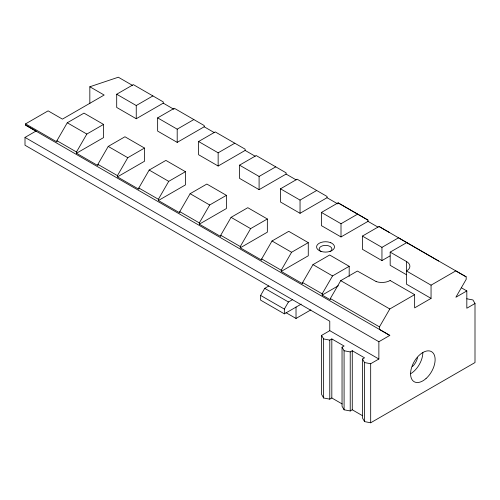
<?xml version="1.0" encoding="UTF-8"?>
<svg xmlns="http://www.w3.org/2000/svg" width="500" height="500" viewBox="0 0 500 500"><rect width="100%" height="100%" fill="white"/><g stroke="black" fill="none" stroke-linecap="round" stroke-linejoin="round"><path stroke-width="0.75" d="M89.831 103.531L89.838 86.769L118.331 77.219L132.419 85.35M103.55 124.412L103.55 137.613L76.481 153.244L76.481 151.994L86.831 134.062L103.55 124.412L83.994 113.125L67.275 122.775L56.925 140.7L56.925 141.956L25.587 123.863L25.587 125.113L36.306 131.306M144.5 148.056L144.5 161.256L117.431 176.887L117.431 175.631L127.781 157.706L144.5 148.056L124.944 136.762L108.225 146.419L97.875 164.344L97.875 165.594L76.481 153.244M226.394 195.338L226.394 208.544L199.325 224.169L199.325 222.919L209.675 204.988L226.394 195.338L206.844 184.05L190.125 193.7L179.775 211.625L179.775 212.881L158.375 200.525L158.375 199.275L168.725 181.35L185.444 171.694L185.444 184.9L158.375 200.525M267.344 218.981L267.344 232.181L240.275 247.812L240.275 246.556L250.625 228.631L267.344 218.981L247.794 207.694L231.069 217.344L220.725 235.269L220.725 236.519L199.325 224.169M349.188 276.388L349.188 266.306L329.656 255.006L312.981 264.631L302.619 282.55L302.619 283.769L281.225 271.413L281.225 270.212L291.581 252.275L308.281 242.638L288.738 231.331L272.019 240.987L261.688 258.925L261.669 260.163L240.275 247.812M308.281 242.638L308.275 255.794L281.225 271.413M367.994 221.363L367.987 220.106L338.088 202.844L321.438 212.438L321.438 225.656L341.006 236.938L367.994 221.363L378.025 227.15M341.006 236.938L341.006 223.731L321.438 212.438M389.381 232.469L379.038 226.481L362.413 236.088L362.413 249.294L381.95 260.581L390.031 255.919M406.512 274.756L390.175 265.325L390.175 252.119L406.512 261.55A11.562 6.681 -0.1 0 1 406.512 270.994L431.056 285.169L431.056 298.381L414.637 307.875L414.644 294.637L389.794 308.981L379.456 326.875L379.456 329.375L389.8 335.412L378.875 341.725L378.862 359.012L370.681 363.738L364.55 362.556L362.5 359.012L364.544 357.831L352.275 350.744L350.225 351.925L344.087 350.744L342.044 347.2L344.094 346.019L331.819 338.938L329.775 340.119L323.631 338.931L321.594 335.394L329.775 330.669L378.862 359.012M381.95 260.581L381.956 247.369L398.512 237.812L438.619 261.025M406.512 261.55L406.512 284.206L431.056 298.381M466.812 298.781L472.944 299.962L475 303.506L466.819 308.231L466.825 290.931L461.413 287.806M475 303.506L475 362.55L370.688 422.781L364.55 421.6L362.506 418.056L362.5 359.012M35.938 131.094L25.013 137.413L25 145.238L329.775 321.219L329.775 330.669M117.431 176.887L138.825 189.237L138.825 187.987L149.175 170.056L165.894 160.406L185.444 171.694M301.181 304.137L284.356 313.85L260.631 300.15L260.631 295.431L264.725 288.344L268.812 285.981M284.356 313.85L284.35 309.075L288.444 301.981L292.531 299.669M376.131 281.556L357.388 271.05L340.719 280.65L330.337 298.538L330.35 299.806L322.175 295.087L322.175 293.831L332.537 275.925L349.188 266.306M25.587 123.863L48.113 110.856L62.431 119.125L104.156 95.037L89.838 86.769M163.244 103.15L136.25 118.737L116.694 107.444L116.694 94.237L133.344 84.631L163.244 101.9L163.244 103.15L173.944 109.325M116.694 94.237L136.25 105.531L152.894 95.919M204.194 126.794L177.2 142.375L157.644 131.088L157.644 117.881L174.294 108.275L204.194 125.538L204.194 126.794L214.225 132.581M157.644 117.881L177.2 129.169L193.844 119.562M245.144 150.431L218.15 166.019L198.594 154.731L198.594 141.519L215.238 131.919L245.144 149.181L245.144 150.431L255.175 156.225M198.594 141.519L218.15 152.812L234.794 143.206M286.094 174.075L259.094 189.662L239.544 178.369L239.544 165.162L256.188 155.556L286.094 172.825L286.094 174.075L296.125 179.862M239.544 165.162L259.094 176.45L275.744 166.85M327.044 197.719L300.044 213.3L280.494 202.013L280.494 188.806L297.137 179.2L327.044 196.462L327.044 197.719L337.738 203.894M280.494 188.806L300.044 200.094L316.694 190.487M341.006 223.731L357.644 214.131M322.175 295.087L338.381 285.725M286.044 312.7L296.019 318.456L310.856 309.887M431.056 285.169L455.756 270.894L466.144 276.819L466.219 279.281L455.875 297.244L466.825 290.931M321.594 335.394L321.594 394.438L323.638 397.981L329.775 399.162L331.819 397.981L342.156 403.95M342.044 347.2L342.044 406.25L344.094 409.787L350.225 410.969L352.275 409.787L362.612 415.756M390.175 252.119L406.737 242.619L466.144 276.819M264.725 288.344L288.444 301.981M260.631 295.431L284.35 309.075M367.987 220.106L338.088 202.844M362.413 236.088L381.956 247.369M390.1 280.494L414.644 294.637M67.275 122.775L86.831 134.062M108.225 146.419L127.781 157.706M149.175 170.056L168.725 181.35M190.125 193.7L209.675 204.988M231.069 217.344L250.625 228.631M272.019 240.987L291.581 252.275M312.981 264.631L332.537 275.925M340.719 280.65L389.794 308.981M56.925 140.7L76.481 151.994M97.875 164.344L117.431 175.631M138.825 187.987L158.375 199.275M179.775 211.625L199.325 222.919M220.725 235.269L240.275 246.556M261.688 258.925L281.225 270.212M302.619 282.55L322.175 293.831M330.337 298.538L379.456 326.875M25.587 125.113L389.8 335.412M25.013 137.413L378.875 341.725M379.038 226.481L408.862 243.787M370.681 363.738L370.688 422.781M364.55 362.556L364.55 421.6M352.275 350.744L352.275 409.787M350.225 351.925L350.225 410.969M344.087 350.744L344.094 409.787M331.819 338.938L331.819 397.981M329.775 340.119L329.775 399.162M323.631 338.931L323.638 397.981M300.044 200.094L300.044 213.3M296.019 307.038L296.019 318.456M259.094 176.45L259.094 189.662M218.15 152.812L218.15 166.019M177.2 129.169L177.2 142.375M136.25 105.531L136.25 118.737M417.488 357.75A10.125 5.844 -60 0 1 412.425 366.519M422.85 352.512A17.356 10.019 -60 0 1 410.575 373.769M321.037 251.637A6.362 3.675 0.1 0 1 321.044 246.444A6.362 3.675 0.1 0 1 330.037 246.45A6.362 3.675 0.1 0 1 330.037 251.644M390.125 280.506A11.569 6.713 0.1 0 1 376.125 281.569M330.838 242.8L330.025 242.438A8.969 5.175 0.1 0 0 319.2 243.256A8.969 5.175 0.1 0 0 317.775 249.5L319.2 250.569A8.969 5.175 0.1 0 0 331.881 250.581A8.969 5.175 0.1 0 0 331.881 243.263L330.838 242.8M426.025 378.544A17.356 10.019 -60 0 0 431.525 351.656A17.356 10.019 -60 0 0 410.994 369.862A17.356 10.019 -60 0 0 426.025 378.544"/></g></svg>
